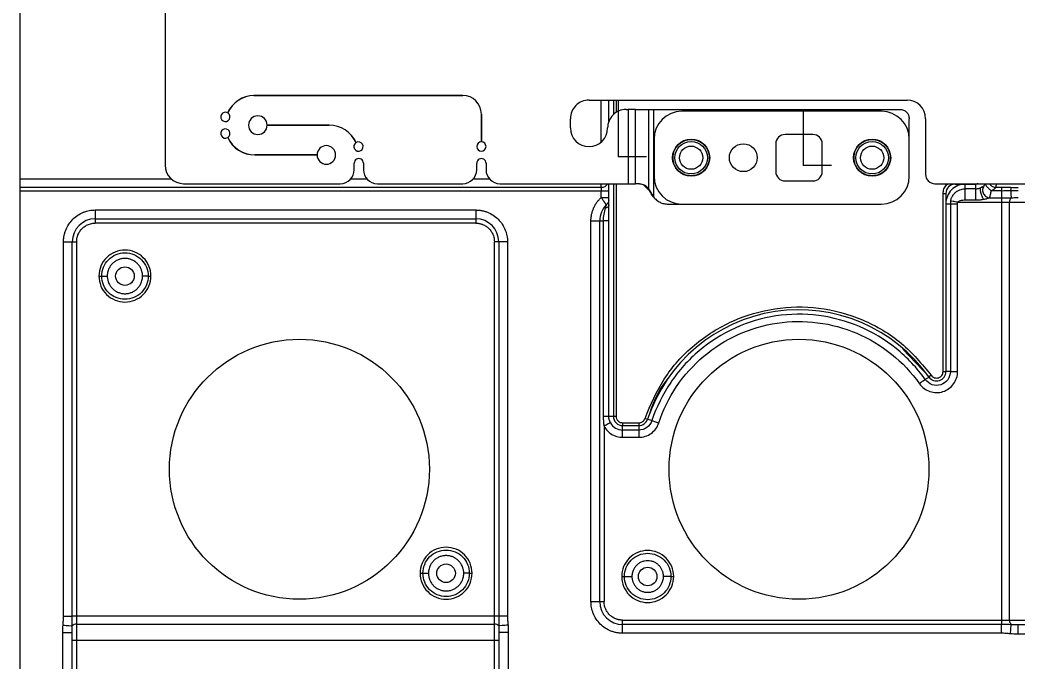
# Model space of a CAD drawing. Header units: millimetres. Extents: x -1 to 1576, y 30 to 633.
# Drawn here: x 33.9 to 141.4, y 181.6 to 250.8 of the extents above; entities that cross this region are included whole.
import ezdxf

# ---------------------------------------------------------------- set-up
doc = ezdxf.new("R2010")
doc.units = ezdxf.units.MM
doc.header["$PDSIZE"] = -1

msp = doc.modelspace()

# ---------------------------------------------------------------- linework, layer by layer
at = {"color": 7, "linetype": 'Continuous', "lineweight": 25}
for p, q in [((33.91, 381.35), (33.91, 33.4)), ((49.54, 278.33), (49.54, 235.13)), ((59.11, 242.64), (81.62, 242.64)), ((81.62, 242.63), (59.11, 242.63)), ((95.22, 242.13), (129.48, 242.13)), ((96.54, 237.64), (96.54, 242.13)), ((97.34, 239.83), (97.34, 242.13)), ((97.84, 242.13), (97.84, 240.59)), ((98.14, 242.13), (98.14, 240.82)), ((99.22, 241.13), (99.43, 241.13)), ((99.43, 241.13), (99.43, 233.13)), ((100.24, 233.13), (100.24, 241.13)), ((100.24, 241.13), (101.63, 241.13)), ((101.63, 241.13), (101.63, 232.62)), ((102.17, 241.13), (102.17, 231.7)), ((102.17, 241.13), (128.72, 241.13)), ((126.72, 240.93), (105.22, 240.93)), ((83.62, 237.63), (83.62, 240.63)), ((83.63, 240.63), (83.63, 237.63)), ((93.22, 239.13), (93.22, 240.13)), ((129.72, 233.93), (129.72, 240.13)), ((131.48, 240.13), (131.48, 234.13)), ((60.54, 239.44), (67.22, 239.44)), ((67.22, 239.43), (60.54, 239.43)), ((102.22, 237.93), (102.22, 233.93)), ((119.34, 238.43), (116.34, 238.43)), ((115.34, 237.43), (115.34, 234.43)), ((120.34, 234.43), (120.34, 237.43)), ((59.2, 236.24), (65.92, 236.24)), ((65.92, 236.23), (59.2, 236.23)), ((69.92, 234.63), (69.92, 235.33)), ((70.92, 235.33), (70.92, 234.63)), ((83.12, 234.63), (83.12, 235.33)), ((84.12, 235.33), (84.12, 234.63)), ((50.21, 233.63), (33.91, 233.63)), ((71.3, 233.63), (69.54, 233.63)), ((84.5, 233.63), (82.74, 233.63)), ((116.34, 233.43), (119.34, 233.43)), ((33.91, 232.75), (96.54, 232.75)), ((97.34, 232.31), (33.91, 232.31)), ((51.54, 233.13), (68.42, 233.13)), ((72.42, 233.13), (81.62, 233.13)), ((85.62, 233.13), (99.43, 233.13)), ((96.54, 232.75), (96.54, 233.13)), ((96.54, 232.75), (96.54, 232.71)), ((96.54, 232.71), (96.54, 232.67)), ((96.54, 232.67), (96.54, 232.62)), ((96.54, 232.62), (96.54, 232.56)), ((96.54, 232.56), (96.54, 232.5)), ((96.54, 232.5), (96.54, 232.44)), ((96.54, 232.44), (96.54, 232.37)), ((96.54, 232.37), (96.54, 232.31)), ((96.54, 231.66), (96.54, 232.31)), ((97.34, 231.66), (97.34, 232.31)), ((97.84, 233.13), (97.84, 208.08)), ((98.14, 233.13), (98.14, 208.08)), ((100.65, 233.13), (100.24, 233.13)), ((101.63, 232.62), (101.5, 232.62)), ((132.48, 233.13), (166.06, 233.13)), ((134.66, 233.13), (134.66, 233.08)), ((134.66, 233.08), (136.84, 233.08)), ((136.84, 232.59), (135.76, 232.59)), ((136.84, 233.13), (136.84, 233.08)), ((137.04, 233.1), (136.84, 233.08)), ((137.15, 233.13), (137.04, 233.1)), ((139.65, 232.38), (138.52, 232.38)), ((139.05, 232.74), (139.65, 232.74)), ((101.93, 232.03), (101.98, 232.03)), ((102.17, 231.7), (101.93, 232.03)), ((101.98, 232.03), (102.17, 231.7)), ((133.36, 212.9), (133.36, 232.08)), ((133.36, 232.08), (133.66, 232.08)), ((133.66, 232.08), (133.66, 212.9)), ((135.76, 231.39), (136.84, 231.39)), ((138.36, 231.6), (139.65, 231.6)), ((139.65, 231.6), (139.65, 185.66)), ((141.39, 231.63), (141.44, 231.64)), ((42.02, 230.3), (83.02, 230.3)), ((42.02, 230.3), (42.02, 228.88)), ((83.02, 230.3), (83.02, 228.88)), ((103.74, 230.93), (126.72, 230.93)), ((133.66, 230.98), (133.66, 212.9)), ((134.15, 230.98), (134.15, 212.9)), ((134.93, 212.9), (134.93, 230.98)), ((134.94, 231.13), (190.66, 231.13)), ((140.53, 186.13), (140.53, 231.13)), ((42.02, 229.35), (83.02, 229.35)), ((95.43, 188.13), (95.43, 229.13)), ((95.43, 229.13), (96.74, 229.13)), ((96.37, 188.13), (96.37, 229.13)), ((96.74, 229.13), (96.74, 208.08)), ((97.35, 208.08), (97.35, 229.13)), ((83.02, 228.88), (42.02, 228.88)), ((38.61, 186.57), (38.61, 226.88)), ((38.61, 226.88), (40.02, 226.88)), ((39.55, 186.57), (39.55, 226.88)), ((40.02, 226.88), (40.02, 136.36)), ((86.44, 226.88), (85.02, 226.88)), ((85.02, 136.36), (85.02, 226.88)), ((85.49, 226.88), (85.49, 186.57)), ((86.44, 226.88), (86.44, 186.57)), ((131.85, 212.33), (129.04, 215.31)), ((132.09, 212.5), (131.85, 212.33)), ((133.36, 212.9), (133.66, 212.9)), ((98.14, 208.08), (97.84, 208.08)), ((101.25, 207.86), (101.53, 207.77)), ((96.84, 207.02), (96.84, 188.13)), ((98.84, 207.38), (100.58, 207.38)), ((98.84, 207.38), (98.84, 207.08)), ((98.84, 207.08), (100.58, 207.08)), ((100.58, 206.6), (98.84, 206.6)), ((100.58, 207.38), (100.58, 207.08)), ((98.84, 205.82), (100.58, 205.82)), ((95.43, 188.13), (96.84, 188.13)), ((85.49, 186.57), (39.55, 186.57)), ((98.84, 184.72), (98.84, 186.13)), ((98.84, 186.13), (190.66, 186.13)), ((40.02, 185.7), (85.02, 185.7)), ((139.65, 185.66), (98.84, 185.66)), ((148.06, 185.63), (141.44, 185.63)), ((38.52, 178.46), (38.52, 184.79)), ((39.52, 178.46), (39.52, 184.79)), ((85.52, 183.95), (39.52, 183.95)), ((85.52, 184.83), (85.53, 184.78)), ((85.52, 184.79), (85.52, 178.46)), ((86.52, 184.79), (86.52, 178.46)), ((139.65, 184.72), (98.84, 184.72)), ((148.06, 184.63), (141.44, 184.63))]:
    msp.add_line(p, q, dxfattribs=at)
at = {"color": 7, "linetype": 'Continuous'}
for p, q in [((98.39, 236.07), (98.39, 242.09)), ((118.32, 235.13), (118.32, 241.16)), ((98.39, 236.07), (101.4, 236.07)), ((118.32, 235.13), (121.33, 235.13))]:
    msp.add_line(p, q, dxfattribs=at)
at = {"color": 7, "linetype": 'Continuous', "lineweight": 25}
for centre, radius in [((106.22, 235.93), 2), ((106.22, 235.93), 1.75), ((125.72, 235.93), 2), ((125.72, 235.93), 1.75), ((106.22, 235.93), 1.25), ((111.84, 235.93), 1.5), ((125.72, 235.93), 1.25), ((64.02, 202.38), 14), ((117.84, 202.38), 14)]:
    msp.add_circle(centre, radius, dxfattribs=at)
at = {"color": 141}
for centre in [(45.22, 223.18), (79.82, 191.18), (101.54, 190.83)]:
    msp.add_circle(centre, 1, dxfattribs=at)
at = {"color": 7, "linetype": 'Continuous', "lineweight": 25}
for centre, radius, start, end in [((59.2, 239.43), 3.21, 91.5822, 155.3856), ((59.2, 239.43), 3.2, 91.5847, 155.403), ((81.62, 240.63), 2, 0, 90), ((81.62, 240.63), 2, 360, 90), ((95.22, 240.13), 2, 89.9995, 180.0005), ((129.48, 240.13), 2, 0, 89.9995), ((99.22, 239.13), 2, 89.9995, 180.0005), ((105.22, 237.93), 3, 90, 180), ((126.72, 237.93), 3, 0, 90), ((56.04, 240.33), 0.5, 60.3991, 59.2477), ((59.54, 239.43), 1, 0.2862, 359.7133), ((56.04, 238.53), 0.5, 300.73, 299.5792), ((67.22, 236.23), 3.2, 24.6158, 89.9998), ((67.22, 236.23), 3.19, 24.5983, 89.9998), ((95.22, 239.13), 2, 180.011, 359.989), ((59.2, 239.43), 3.2, 204.6089, 269.9998), ((59.2, 239.43), 3.19, 204.5914, 269.9998), ((116.34, 237.43), 1, 90, 180), ((119.34, 237.43), 1, 0, 90), ((66.92, 236.23), 1, 180.286, 179.7136), ((70.38, 237.13), 0.5, 120.7513, 119.6), ((83.62, 237.13), 0.5, 90.573, 89.427), ((70.42, 235.33), 0.5, 359.9998, 180), ((83.62, 235.33), 0.5, 359.9998, 180), ((51.54, 235.13), 2, 180, 270), ((68.42, 234.63), 1.5, 270, 360), ((72.42, 234.63), 1.5, 180, 270), ((81.62, 234.63), 1.5, 270, 360), ((85.62, 234.63), 1.5, 180, 270), ((116.34, 234.43), 1, 180, 270), ((119.34, 234.43), 1, 270, 360), ((105.22, 233.93), 3, 180, 270), ((126.72, 233.93), 3, 270, 0), ((132.48, 234.13), 1, 180, 269.9765), ((96.56, 233.56), 0.813, 268.5449, 328.2068), ((134.66, 232.08), 1, 90, 180), ((141.08, 231.21), 0.562, 132.435, 187.8232), ((98.84, 229.13), 2.47, 135.4823, 180), ((42.02, 226.88), 2.47, 90, 180), ((83.02, 226.88), 2.47, 360, 90), ((117.84, 202.38), 17.17, 35.3728, 161.722), ((132.66, 212.9), 1, 215.3728, 0), ((98.84, 208.08), 1, 180, 270), ((100.58, 208.08), 1, 270, 341.722), ((98.84, 188.13), 2.47, 180, 270), ((141.08, 186.06), 0.562, 172.1767, 227.5651), ((39.94, 185.14), 0.562, 82.1767, 137.5651), ((85.1, 185.14), 0.562, 42.435, 97.8232)]:
    msp.add_arc(centre, radius, start, end, dxfattribs=at)
for points in [[(100.24, 241.13), (100.18, 241.13), (100.07, 241.13), (99.86, 241.13), (99.65, 241.13), (99.5, 241.13), (99.43, 241.13)], [(101.63, 241.13), (101.67, 241.13), (101.75, 241.13), (101.88, 241.13), (102.02, 241.13), (102.12, 241.13), (102.17, 241.13)], [(128.72, 241.13), (128.85, 241.12), (129.11, 241.09), (129.44, 240.86), (129.67, 240.53), (129.7, 240.26), (129.72, 240.13)], [(99.43, 233.13), (99.5, 233.13), (99.65, 233.13), (99.86, 233.13), (100.07, 233.13), (100.18, 233.13), (100.24, 233.13)], [(101.5, 232.62), (101.35, 232.77), (101.06, 233.06), (100.69, 233.11), (100.51, 233.13)], [(100.65, 233.13), (100.83, 233.11), (101.19, 233.06), (101.48, 232.77), (101.63, 232.62)], [(137.94, 233.06), (137.9, 233.01), (137.85, 232.97), (137.83, 232.96)], [(139.65, 232.74), (139.65, 232.67), (139.65, 232.53), (139.65, 232.38)], [(139.65, 232.38), (139.98, 232.38), (140.3, 232.39), (140.64, 232.39)], [(140.65, 232.74), (140.65, 232.67), (140.64, 232.54), (140.64, 232.39)], [(140.64, 232.39), (140.91, 232.4), (141.18, 232.4), (141.44, 232.4)], [(97.34, 231.39), (97.34, 231.2), (97.24, 231), (97.08, 230.87)], [(102.17, 231.7), (102.27, 231.58), (102.47, 231.36), (102.86, 231.12), (103.29, 230.96), (103.59, 230.94), (103.74, 230.93)], [(134.17, 231.27), (134.16, 231.18), (134.15, 231.08), (134.15, 230.98)], [(139.65, 231.6), (140.02, 231.6), (140.38, 231.61), (140.7, 231.62)], [(140.7, 231.62), (140.94, 231.63), (141.18, 231.63), (141.44, 231.63)], [(97.08, 230.87), (97.05, 230.79), (97.01, 230.65), (96.96, 230.49)], [(134.93, 230.98), (134.93, 231.03), (134.93, 231.08), (134.94, 231.13)], [(96.74, 208.08), (96.74, 207.72), (96.77, 207.36), (96.84, 207.02)], [(97.53, 207.39), (97.41, 207.61), (97.35, 207.85), (97.35, 208.08)], [(39.53, 185.52), (39.54, 185.85), (39.55, 186.21), (39.55, 186.57)], [(85.49, 186.57), (85.49, 186.21), (85.5, 185.85), (85.51, 185.52)], [(39.52, 184.79), (39.52, 185.04), (39.52, 185.29), (39.53, 185.52)], [(85.51, 185.52), (85.52, 185.29), (85.52, 185.04), (85.52, 184.79)], [(140.7, 185.64), (140.38, 185.65), (140.02, 185.66), (139.65, 185.66)], [(141.44, 185.63), (141.18, 185.63), (140.94, 185.63), (140.7, 185.64)]]:
    msp.add_open_spline(points, degree=3, dxfattribs=at)
for points, knots in [([(104.27, 235.93), (104.29, 236.18), (104.33, 236.56), (104.58, 237.01), (104.83, 237.32), (105.14, 237.57), (105.59, 237.81), (106.22, 237.93), (106.84, 237.81), (107.29, 237.57), (107.6, 237.32), (107.86, 237.01), (108.1, 236.56), (108.14, 236.18), (108.17, 235.93)], [0, 0, 0, 0, 0.119721, 0.184817, 0.25, 0.315095, 0.380279, 0.5, 0.619721, 0.684817, 0.75, 0.815095, 0.880279, 1, 1, 1, 1]), ([(123.77, 235.93), (123.79, 236.18), (123.83, 236.56), (124.08, 237.01), (124.33, 237.32), (124.64, 237.57), (125.09, 237.81), (125.72, 237.93), (126.34, 237.81), (126.79, 237.57), (127.1, 237.32), (127.36, 237.01), (127.6, 236.56), (127.64, 236.18), (127.67, 235.93)], [0, 0, 0, 0, 0.119721, 0.184817, 0.25, 0.315095, 0.380279, 0.5, 0.619721, 0.684817, 0.75, 0.815095, 0.880279, 1, 1, 1, 1]), ([(108.17, 235.93), (108.14, 235.69), (108.1, 235.31), (107.86, 234.85), (107.6, 234.54), (107.29, 234.29), (106.84, 234.06), (106.22, 233.94), (105.59, 234.06), (105.14, 234.29), (104.83, 234.54), (104.58, 234.85), (104.33, 235.31), (104.29, 235.69), (104.27, 235.93)], [0, 0, 0, 0, 0.119721, 0.184817, 0.25, 0.315095, 0.380279, 0.5, 0.619721, 0.684817, 0.75, 0.815095, 0.880279, 1, 1, 1, 1]), ([(127.67, 235.93), (127.64, 235.69), (127.6, 235.31), (127.36, 234.85), (127.1, 234.54), (126.79, 234.29), (126.34, 234.06), (125.72, 233.94), (125.09, 234.06), (124.64, 234.29), (124.33, 234.54), (124.08, 234.85), (123.83, 235.31), (123.79, 235.69), (123.77, 235.93)], [0, 0, 0, 0, 0.119721, 0.184817, 0.25, 0.315095, 0.380279, 0.5, 0.619721, 0.684817, 0.75, 0.815095, 0.880279, 1, 1, 1, 1]), ([(97.34, 232.31), (97.34, 232.42), (97.34, 232.66), (97.34, 232.94), (97.34, 233.08), (97.34, 233.13)], [0, 0, 0, 0, 0.382079, 0.778666, 1, 1, 1, 1]), ([(101.5, 232.62), (101.57, 232.53), (101.73, 232.36), (101.87, 232.14), (101.93, 232.03)], [0, 0, 0, 0, 0.501507, 1, 1, 1, 1]), ([(101.98, 232.03), (101.93, 232.14), (101.82, 232.36), (101.69, 232.53), (101.63, 232.62)], [0, 0, 0, 0, 0.508164, 1, 1, 1, 1]), ([(133.36, 232.08), (133.38, 232.25), (133.4, 232.5), (133.57, 232.8), (133.72, 233), (133.85, 233.09), (133.9, 233.13)], [0, 0, 0, 0, 0.397975, 0.614291, 0.831044, 1, 1, 1, 1]), ([(135.76, 233.08), (135.49, 233.08), (135.21, 233.03), (134.7, 232.82), (134.47, 232.66), (134.08, 232.27), (133.93, 232.04), (133.72, 231.53), (133.66, 231.26), (133.66, 230.98)], [0, 0, 0, 0, 0.25, 0.25, 0.5, 0.5, 0.75, 0.75, 1, 1, 1, 1]), ([(134.17, 231.27), (134.18, 231.32), (134.2, 231.4), (134.24, 231.53), (134.3, 231.67), (134.38, 231.82), (134.52, 232.02), (134.73, 232.23), (135.01, 232.41), (135.28, 232.52), (135.53, 232.58), (135.69, 232.58), (135.76, 232.59)], [0, 0, 0, 0, 0.057065, 0.118607, 0.184612, 0.255064, 0.355477, 0.506299, 0.656986, 0.789452, 0.90378, 1, 1, 1, 1]), ([(135.76, 232.59), (135.76, 232.6), (135.76, 232.66), (135.76, 232.84), (135.76, 232.96), (135.76, 233.08)], [0, 0, 0, 0, 0.5, 0.5, 1, 1, 1, 1]), ([(135.76, 231.39), (135.76, 231.5), (135.76, 231.63), (135.76, 231.9), (135.76, 232.03), (135.76, 232.27), (135.76, 232.38), (135.76, 232.53), (135.76, 232.57), (135.76, 232.59)], [0, 0, 0, 0, 0.25, 0.25, 0.5, 0.5, 0.75, 0.75, 1, 1, 1, 1]), ([(136.84, 233.08), (136.84, 232.96), (136.84, 232.84), (136.84, 232.66), (136.84, 232.6), (136.84, 232.59)], [0, 0, 0, 0, 0.5, 0.5, 1, 1, 1, 1]), ([(136.84, 232.59), (136.88, 232.59), (136.95, 232.59), (137.06, 232.6), (137.16, 232.62), (137.26, 232.64), (137.34, 232.67), (137.4, 232.69), (137.42, 232.7)], [0, 0, 0, 0, 0.18951, 0.369722, 0.54073, 0.702668, 0.855696, 1, 1, 1, 1]), ([(136.84, 232.59), (136.84, 232.57), (136.84, 232.53), (136.84, 232.38), (136.84, 232.27), (136.84, 232.03), (136.84, 231.9), (136.84, 231.63), (136.84, 231.5), (136.84, 231.39)], [0, 0, 0, 0, 0.25, 0.25, 0.5, 0.5, 0.75, 0.75, 1, 1, 1, 1]), ([(137.42, 232.7), (137.38, 232.68), (137.36, 232.63), (137.35, 232.46), (137.36, 232.34), (137.42, 232.08), (137.47, 231.94), (137.59, 231.68), (137.66, 231.55), (137.73, 231.45)], [0, 0, 0, 0, 0.25, 0.25, 0.5, 0.5, 0.75, 0.75, 1, 1, 1, 1]), ([(137.83, 232.96), (137.8, 232.93), (137.74, 232.88), (137.59, 232.78), (137.51, 232.74), (137.42, 232.7)], [0, 0, 0, 0, 0.5, 0.5, 1, 1, 1, 1]), ([(137.83, 232.96), (137.73, 232.87), (137.66, 232.74), (137.6, 232.46), (137.62, 232.3), (137.73, 232.01), (137.83, 231.88), (138.07, 231.69), (138.22, 231.62), (138.36, 231.6)], [0, 0, 0, 0, 0.25, 0.25, 0.5, 0.5, 0.75, 0.75, 1, 1, 1, 1]), ([(137.94, 233.06), (137.93, 233.05), (137.94, 233.02), (137.99, 232.94), (138.03, 232.89), (138.14, 232.76), (138.21, 232.69), (138.36, 232.53), (138.44, 232.45), (138.52, 232.38)], [0, 0, 0, 0, 0.25, 0.25, 0.5, 0.5, 0.75, 0.75, 1, 1, 1, 1]), ([(138.52, 232.38), (138.52, 232.35), (138.5, 232.28), (138.49, 232.19), (138.47, 232.11), (138.46, 232.04), (138.45, 231.99), (138.44, 231.94), (138.42, 231.87), (138.4, 231.77), (138.38, 231.67), (138.37, 231.63), (138.36, 231.6)], [0, 0, 0, 0, 0.098929, 0.188732, 0.269407, 0.340954, 0.403371, 0.456658, 0.500814, 0.680181, 0.846536, 1, 1, 1, 1]), ([(138.38, 233.13), (138.39, 233.11), (138.44, 233.03), (138.55, 232.93), (138.7, 232.83), (138.87, 232.76), (138.99, 232.75), (139.05, 232.74)], [0, 0, 0, 0, 0.123028, 0.34231, 0.561528, 0.780724, 1, 1, 1, 1]), ([(138.52, 232.38), (138.68, 232.44), (138.81, 232.52), (138.98, 232.65), (139.03, 232.71), (139.05, 232.74)], [0, 0, 0, 0, 0.5, 0.5, 1, 1, 1, 1]), ([(139.07, 233.13), (139.07, 233.12), (139.07, 233.03), (139.06, 232.89), (139.06, 232.79), (139.05, 232.74)], [0, 0, 0, 0, 0.051867, 0.529148, 1, 1, 1, 1]), ([(139.65, 232.74), (139.79, 232.74), (140.13, 232.74), (140.46, 232.74), (140.65, 232.74)], [0, 0, 0, 0, 0.420474, 1, 1, 1, 1]), ([(139.65, 232.38), (139.65, 232.2), (139.65, 232.04), (139.65, 231.77), (139.65, 231.66), (139.65, 231.6)], [0, 0, 0, 0, 0.5, 0.5, 1, 1, 1, 1]), ([(140.64, 232.39), (140.66, 232.2), (140.67, 232.02), (140.69, 231.75), (140.7, 231.66), (140.7, 231.62)], [0, 0, 0, 0, 0.5, 0.5, 1, 1, 1, 1]), ([(140.65, 232.74), (140.77, 232.74), (141.03, 232.73), (141.29, 232.73), (141.44, 232.73)], [0, 0, 0, 0, 0.452244, 1, 1, 1, 1]), ([(95.43, 229.13), (95.43, 229.19), (95.43, 229.31), (95.44, 229.49), (95.47, 229.66), (95.5, 229.84), (95.54, 230.01), (95.59, 230.18), (95.65, 230.35), (95.74, 230.57), (95.87, 230.84), (96.07, 231.13), (96.29, 231.41), (96.46, 231.57), (96.54, 231.66)], [0, 0, 0, 0, 0.063092, 0.125678, 0.187927, 0.25001, 0.312098, 0.374365, 0.43698, 0.500113, 0.626356, 0.752784, 0.876346, 1, 1, 1, 1]), ([(96.54, 231.66), (96.75, 231.66), (96.96, 231.66), (97.25, 231.66), (97.34, 231.66), (97.34, 231.66)], [0, 0, 0, 0, 0.5, 0.5, 1, 1, 1, 1]), ([(97.08, 230.87), (97.07, 230.87), (97.06, 230.89), (97.03, 230.93), (97, 230.98), (96.96, 231.03), (96.91, 231.1), (96.86, 231.17), (96.79, 231.27), (96.69, 231.43), (96.6, 231.57), (96.54, 231.66)], [0, 0, 0, 0, 0.075449, 0.154166, 0.236171, 0.321487, 0.410141, 0.502162, 0.590314, 0.756244, 1, 1, 1, 1]), ([(97.34, 231.39), (97.34, 231.41), (97.34, 231.45), (97.34, 231.55), (97.34, 231.6), (97.34, 231.66)], [0, 0, 0, 0, 0.5, 0.5, 1, 1, 1, 1]), ([(97.34, 230.78), (97.34, 230.91), (97.34, 231.02), (97.34, 231.24), (97.34, 231.33), (97.34, 231.39)], [0, 0, 0, 0, 0.5, 0.5, 1, 1, 1, 1]), ([(134.94, 231.13), (134.76, 231.17), (134.59, 231.2), (134.31, 231.25), (134.21, 231.27), (134.17, 231.27)], [0, 0, 0, 0, 0.5, 0.5, 1, 1, 1, 1]), ([(134.94, 231.13), (134.98, 231.21), (135.09, 231.27), (135.39, 231.36), (135.58, 231.39), (135.76, 231.39)], [0, 0, 0, 0, 0.5, 0.5, 1, 1, 1, 1]), ([(136.84, 231.39), (136.99, 231.39), (137.14, 231.39), (137.44, 231.41), (137.59, 231.43), (137.73, 231.45)], [0, 0, 0, 0, 0.5, 0.5, 1, 1, 1, 1]), ([(137.73, 231.45), (137.87, 231.47), (138, 231.5), (138.22, 231.56), (138.31, 231.58), (138.36, 231.6)], [0, 0, 0, 0, 0.5, 0.5, 1, 1, 1, 1]), ([(38.61, 226.88), (38.61, 226.94), (38.61, 227.07), (38.62, 227.25), (38.65, 227.43), (38.68, 227.61), (38.73, 227.79), (38.78, 227.97), (38.9, 228.3), (39.15, 228.77), (39.59, 229.31), (40.13, 229.76), (40.64, 230.02), (41.07, 230.17), (41.38, 230.24), (41.7, 230.29), (41.91, 230.29), (42.02, 230.3)], [0, 0, 0, 0, 0.034552, 0.068858, 0.103016, 0.137128, 0.171294, 0.205615, 0.240191, 0.37006, 0.500029, 0.629897, 0.759866, 0.820152, 0.879909, 0.939678, 1, 1, 1, 1]), ([(83.02, 230.3), (83.08, 230.3), (83.21, 230.29), (83.39, 230.28), (83.57, 230.25), (83.75, 230.22), (83.93, 230.18), (84.1, 230.12), (84.44, 230), (84.91, 229.76), (85.45, 229.31), (85.9, 228.77), (86.16, 228.26), (86.31, 227.84), (86.38, 227.52), (86.43, 227.21), (86.43, 226.99), (86.44, 226.88)], [0, 0, 0, 0, 0.034552, 0.068858, 0.103016, 0.137128, 0.171294, 0.205615, 0.240191, 0.37006, 0.500029, 0.629897, 0.759866, 0.820152, 0.879909, 0.939678, 1, 1, 1, 1]), ([(96.96, 230.49), (96.9, 230.29), (96.84, 230.08), (96.76, 229.62), (96.74, 229.38), (96.74, 229.13)], [0, 0, 0, 0, 0.5, 0.5, 1, 1, 1, 1]), ([(97.34, 230.78), (97.34, 230.72), (97.31, 230.66), (97.17, 230.56), (97.07, 230.52), (96.96, 230.49)], [0, 0, 0, 0, 0.5, 0.5, 1, 1, 1, 1]), ([(97.35, 229.13), (97.35, 229.4), (97.35, 229.66), (97.35, 230.21), (97.34, 230.49), (97.34, 230.78)], [0, 0, 0, 0, 0.5, 0.5, 1, 1, 1, 1]), ([(133.66, 230.98), (133.77, 230.98), (133.88, 230.98), (134.06, 230.98), (134.12, 230.98), (134.15, 230.98)], [0, 0, 0, 0, 0.5, 0.5, 1, 1, 1, 1]), ([(134.15, 230.98), (134.19, 230.98), (134.29, 230.98), (134.57, 230.98), (134.75, 230.98), (134.93, 230.98)], [0, 0, 0, 0, 0.5, 0.5, 1, 1, 1, 1]), ([(97.35, 229.13), (97.32, 229.13), (97.24, 229.13), (97.03, 229.13), (96.89, 229.13), (96.74, 229.13)], [0, 0, 0, 0, 0.5, 0.5, 1, 1, 1, 1]), ([(40.02, 226.88), (40.02, 226.93), (40.02, 227.01), (40.04, 227.13), (40.05, 227.26), (40.08, 227.38), (40.12, 227.5), (40.19, 227.71), (40.34, 227.99), (40.6, 228.31), (40.91, 228.57), (41.23, 228.73), (41.52, 228.83), (41.77, 228.87), (41.94, 228.88), (42.02, 228.88)], [0, 0, 0, 0, 0.040276, 0.080243, 0.120058, 0.159883, 0.199877, 0.240199, 0.370043, 0.500057, 0.629901, 0.759916, 0.840121, 0.919721, 1, 1, 1, 1]), ([(83.02, 228.88), (83.06, 228.88), (83.15, 228.88), (83.27, 228.87), (83.4, 228.85), (83.52, 228.82), (83.64, 228.79), (83.85, 228.71), (84.13, 228.57), (84.44, 228.31), (84.7, 227.99), (84.87, 227.67), (84.96, 227.38), (85.01, 227.13), (85.02, 226.97), (85.02, 226.88)], [0, 0, 0, 0, 0.0402761, 0.0802426, 0.1200582, 0.159883, 0.1998773, 0.2401994, 0.3700431, 0.5000574, 0.6299012, 0.7599156, 0.8401208, 0.919721, 1, 1, 1, 1]), ([(48.02, 223.18), (48.02, 223.55), (47.95, 223.92), (47.67, 224.59), (47.46, 224.9), (46.94, 225.42), (46.63, 225.63), (45.95, 225.91), (45.59, 225.98), (44.85, 225.98), (44.49, 225.91), (43.81, 225.63), (43.5, 225.42), (42.98, 224.9), (42.77, 224.59), (42.49, 223.92), (42.42, 223.55), (42.42, 223.18)], [0, 0, 0, 0, 0.125, 0.125, 0.25, 0.25, 0.375, 0.375, 0.5, 0.5, 0.625, 0.625, 0.75, 0.75, 0.875, 0.875, 1, 1, 1, 1]), ([(42.72, 223.18), (42.72, 223.51), (42.79, 223.84), (43.04, 224.44), (43.22, 224.72), (43.68, 225.18), (43.96, 225.37), (44.57, 225.62), (44.89, 225.68), (45.55, 225.68), (45.88, 225.62), (46.48, 225.37), (46.76, 225.18), (47.22, 224.72), (47.41, 224.44), (47.66, 223.84), (47.72, 223.51), (47.72, 223.18)], [0, 0, 0, 0, 0.125, 0.125, 0.25, 0.25, 0.375, 0.375, 0.5, 0.5, 0.625, 0.625, 0.75, 0.75, 0.875, 0.875, 1, 1, 1, 1]), ([(47.12, 223.18), (47.12, 223.22), (47.12, 223.31), (47.11, 223.43), (47.09, 223.55), (47.06, 223.67), (47.02, 223.79), (46.95, 223.99), (46.81, 224.25), (46.57, 224.53), (46.28, 224.77), (45.95, 224.95), (45.59, 225.06), (45.22, 225.09), (44.85, 225.06), (44.49, 224.95), (44.16, 224.77), (43.87, 224.54), (43.63, 224.25), (43.47, 223.95), (43.38, 223.68), (43.33, 223.43), (43.32, 223.27), (43.32, 223.18)], [0, 0, 0, 0, 0.021005, 0.041833, 0.062575, 0.083322, 0.104164, 0.125191, 0.187602, 0.250106, 0.312522, 0.375022, 0.437483, 0.500035, 0.562494, 0.625044, 0.687458, 0.74996, 0.812403, 0.87489, 0.916724, 0.958186, 1, 1, 1, 1]), ([(42.42, 223.18), (42.42, 222.82), (42.49, 222.45), (42.77, 221.77), (42.98, 221.46), (43.5, 220.94), (43.81, 220.74), (44.49, 220.46), (44.85, 220.38), (45.59, 220.38), (45.95, 220.46), (46.63, 220.74), (46.94, 220.94), (47.46, 221.46), (47.67, 221.77), (47.95, 222.45), (48.02, 222.82), (48.02, 223.18)], [0, 0, 0, 0, 0.125, 0.125, 0.25, 0.25, 0.375, 0.375, 0.5, 0.5, 0.625, 0.625, 0.75, 0.75, 0.875, 0.875, 1, 1, 1, 1]), ([(42.42, 223.18), (42.5, 223.18), (42.58, 223.18), (42.69, 223.18), (42.72, 223.18), (42.72, 223.18)], [0, 0, 0, 0, 0.5, 0.5, 1, 1, 1, 1]), ([(42.72, 223.18), (42.72, 223.18), (42.79, 223.18), (43.01, 223.18), (43.16, 223.18), (43.32, 223.18)], [0, 0, 0, 0, 0.5, 0.5, 1, 1, 1, 1]), ([(47.72, 223.18), (47.72, 222.86), (47.66, 222.53), (47.41, 221.92), (47.22, 221.65), (46.76, 221.18), (46.48, 221), (45.88, 220.75), (45.55, 220.68), (44.89, 220.68), (44.57, 220.75), (43.96, 221), (43.68, 221.18), (43.22, 221.65), (43.04, 221.92), (42.79, 222.53), (42.72, 222.86), (42.72, 223.18)], [0, 0, 0, 0, 0.125, 0.125, 0.25, 0.25, 0.375, 0.375, 0.5, 0.5, 0.625, 0.625, 0.75, 0.75, 0.875, 0.875, 1, 1, 1, 1]), ([(42.72, 223.18), (42.72, 223.18), (42.79, 223.18), (43.01, 223.18), (43.16, 223.18), (43.32, 223.18)], [0, 0, 0, 0, 0.5, 0.5, 1, 1, 1, 1]), ([(43.32, 223.18), (43.32, 223.14), (43.32, 223.06), (43.34, 222.93), (43.36, 222.81), (43.38, 222.69), (43.42, 222.57), (43.49, 222.38), (43.63, 222.12), (43.87, 221.83), (44.16, 221.59), (44.49, 221.42), (44.85, 221.31), (45.22, 221.27), (45.59, 221.31), (45.95, 221.42), (46.28, 221.59), (46.57, 221.83), (46.81, 222.12), (46.97, 222.41), (47.06, 222.69), (47.11, 222.93), (47.12, 223.1), (47.12, 223.18)], [0, 0, 0, 0, 0.021007, 0.041837, 0.062577, 0.083319, 0.104153, 0.12517, 0.187587, 0.250093, 0.31251, 0.375015, 0.43748, 0.500033, 0.562499, 0.625051, 0.687467, 0.749975, 0.812393, 0.874896, 0.916687, 0.958146, 1, 1, 1, 1]), ([(47.72, 223.18), (47.72, 223.18), (47.66, 223.18), (47.43, 223.18), (47.28, 223.18), (47.12, 223.18)], [0, 0, 0, 0, 0.5, 0.5, 1, 1, 1, 1]), ([(47.72, 223.18), (47.72, 223.18), (47.75, 223.18), (47.86, 223.18), (47.94, 223.18), (48.02, 223.18)], [0, 0, 0, 0, 0.5, 0.5, 1, 1, 1, 1]), ([(101.25, 207.86), (101.86, 209.32), (103.11, 212.29), (106.44, 215.91), (110.57, 218.52), (115.21, 219.87), (120.04, 219.95), (124.76, 218.67), (129.01, 216.18), (131.08, 213.71), (132.09, 212.5)], [0, 0, 0, 0, 0.122595, 0.25, 0.377405, 0.5, 0.622595, 0.75, 0.877405, 1, 1, 1, 1]), ([(131.45, 212.04), (130.56, 213.29), (129.5, 214.42), (127.11, 216.34), (125.78, 217.14), (122.96, 218.34), (121.47, 218.74), (118.42, 219.13), (116.88, 219.11), (113.84, 218.66), (112.36, 218.22), (109.56, 216.95), (108.26, 216.13), (105.91, 214.15), (104.88, 213), (103.16, 210.46), (102.48, 209.07), (101.99, 207.62)], [0, 0, 0, 0, 0.125, 0.125, 0.25, 0.25, 0.375, 0.375, 0.5, 0.5, 0.625, 0.625, 0.75, 0.75, 0.875, 0.875, 1, 1, 1, 1]), ([(102.73, 207.37), (103.19, 208.76), (103.84, 210.09), (105.48, 212.51), (106.47, 213.6), (108.7, 215.49), (109.95, 216.28), (112.61, 217.48), (114.03, 217.9), (116.92, 218.33), (118.4, 218.35), (121.3, 217.98), (122.72, 217.6), (125.41, 216.45), (126.68, 215.69), (128.96, 213.86), (129.97, 212.79), (130.81, 211.59)], [0, 0, 0, 0, 0.125, 0.125, 0.25, 0.25, 0.375, 0.375, 0.5, 0.5, 0.625, 0.625, 0.75, 0.75, 0.875, 0.875, 1, 1, 1, 1]), ([(103.67, 212.07), (103.65, 212.05), (102.58, 210.86), (102.05, 209.3), (101.53, 207.77)], [0, 0, 0, 0, 0.018425, 1, 1, 1, 1]), ([(130.81, 211.59), (131.09, 211.2), (131.49, 210.91), (132.4, 210.6), (132.9, 210.6), (133.8, 210.89), (134.21, 211.18), (134.77, 211.95), (134.93, 212.43), (134.93, 212.9)], [0, 0, 0, 0, 0.25, 0.25, 0.5, 0.5, 0.75, 0.75, 1, 1, 1, 1]), ([(131.45, 212.04), (131.41, 212.02), (131.33, 211.96), (131.1, 211.8), (130.96, 211.7), (130.81, 211.59)], [0, 0, 0, 0, 0.5, 0.5, 1, 1, 1, 1]), ([(134.15, 212.9), (134.15, 212.59), (134.04, 212.28), (133.68, 211.77), (133.41, 211.58), (132.81, 211.39), (132.49, 211.39), (131.89, 211.59), (131.63, 211.79), (131.45, 212.04)], [0, 0, 0, 0, 0.25, 0.25, 0.5, 0.5, 0.75, 0.75, 1, 1, 1, 1]), ([(131.45, 212.04), (131.47, 212.06), (131.52, 212.1), (131.66, 212.2), (131.75, 212.26), (131.85, 212.33)], [0, 0, 0, 0, 0.5, 0.5, 1, 1, 1, 1]), ([(132.09, 212.5), (132.14, 212.44), (132.23, 212.33), (132.44, 212.23), (132.66, 212.19), (132.88, 212.23), (133.08, 212.33), (133.23, 212.48), (133.34, 212.69), (133.35, 212.83), (133.36, 212.9)], [0, 0, 0, 0, 0.1218365, 0.25, 0.3781635, 0.5, 0.6218365, 0.75, 0.8781635, 1, 1, 1, 1]), ([(134.15, 212.9), (134.12, 212.9), (134.06, 212.9), (133.88, 212.9), (133.77, 212.9), (133.66, 212.9)], [0, 0, 0, 0, 0.5, 0.5, 1, 1, 1, 1]), ([(134.15, 212.9), (134.19, 212.9), (134.29, 212.9), (134.57, 212.9), (134.75, 212.9), (134.93, 212.9)], [0, 0, 0, 0, 0.5, 0.5, 1, 1, 1, 1]), ([(97.35, 208.08), (97.32, 208.08), (97.24, 208.08), (97.03, 208.08), (96.89, 208.08), (96.74, 208.08)], [0, 0, 0, 0, 0.5, 0.5, 1, 1, 1, 1]), ([(97.84, 208.08), (97.73, 208.08), (97.61, 208.08), (97.44, 208.08), (97.38, 208.08), (97.35, 208.08)], [0, 0, 0, 0, 0.5, 0.5, 1, 1, 1, 1]), ([(98.14, 208.08), (98.15, 208), (98.16, 207.86), (98.25, 207.7), (98.34, 207.58), (98.45, 207.49), (98.62, 207.41), (98.75, 207.39), (98.84, 207.38)], [0, 0, 0, 0, 0.239443, 0.369477, 0.5, 0.630034, 0.760557, 1, 1, 1, 1]), ([(100.58, 207.38), (100.65, 207.39), (100.8, 207.4), (101, 207.51), (101.16, 207.66), (101.22, 207.8), (101.25, 207.86)], [0, 0, 0, 0, 0.2437777, 0.5, 0.7562223, 1, 1, 1, 1]), ([(101.99, 207.62), (101.9, 207.32), (101.71, 207.06), (101.2, 206.7), (100.89, 206.6), (100.58, 206.6)], [0, 0, 0, 0, 0.5, 0.5, 1, 1, 1, 1]), ([(101.99, 207.62), (101.97, 207.62), (101.91, 207.64), (101.74, 207.7), (101.64, 207.73), (101.53, 207.77)], [0, 0, 0, 0, 0.5, 0.5, 1, 1, 1, 1]), ([(101.99, 207.62), (102.03, 207.6), (102.13, 207.57), (102.4, 207.48), (102.56, 207.43), (102.73, 207.37)], [0, 0, 0, 0, 0.5, 0.5, 1, 1, 1, 1]), ([(97.53, 207.39), (97.49, 207.37), (97.4, 207.32), (97.16, 207.19), (97, 207.1), (96.84, 207.02)], [0, 0, 0, 0, 0.5, 0.5, 1, 1, 1, 1]), ([(96.84, 207.02), (97.03, 206.66), (97.32, 206.35), (98.02, 205.93), (98.43, 205.82), (98.84, 205.82)], [0, 0, 0, 0, 0.5, 0.5, 1, 1, 1, 1]), ([(97.53, 207.39), (97.65, 207.15), (97.85, 206.95), (98.3, 206.67), (98.57, 206.6), (98.84, 206.6)], [0, 0, 0, 0, 0.5, 0.5, 1, 1, 1, 1]), ([(98.84, 206.6), (98.84, 206.62), (98.84, 206.69), (98.84, 206.86), (98.84, 206.97), (98.84, 207.08)], [0, 0, 0, 0, 0.5, 0.5, 1, 1, 1, 1]), ([(98.84, 205.82), (98.84, 206), (98.84, 206.17), (98.84, 206.45), (98.84, 206.56), (98.84, 206.6)], [0, 0, 0, 0, 0.5, 0.5, 1, 1, 1, 1]), ([(100.58, 205.82), (101.06, 205.82), (101.53, 205.97), (102.29, 206.52), (102.59, 206.92), (102.73, 207.37)], [0, 0, 0, 0, 0.5, 0.5, 1, 1, 1, 1]), ([(100.58, 207.08), (100.58, 206.97), (100.58, 206.86), (100.58, 206.69), (100.58, 206.62), (100.58, 206.6)], [0, 0, 0, 0, 0.5, 0.5, 1, 1, 1, 1]), ([(100.58, 206.6), (100.58, 206.56), (100.58, 206.45), (100.58, 206.17), (100.58, 206), (100.58, 205.82)], [0, 0, 0, 0, 0.5, 0.5, 1, 1, 1, 1]), ([(82.62, 191.18), (82.62, 191.55), (82.55, 191.92), (82.27, 192.59), (82.06, 192.9), (81.54, 193.42), (81.23, 193.63), (80.55, 193.91), (80.19, 193.98), (79.45, 193.98), (79.09, 193.91), (78.41, 193.63), (78.1, 193.42), (77.58, 192.9), (77.37, 192.59), (77.09, 191.92), (77.02, 191.55), (77.02, 191.18)], [0, 0, 0, 0, 0.125, 0.125, 0.25, 0.25, 0.375, 0.375, 0.5, 0.5, 0.625, 0.625, 0.75, 0.75, 0.875, 0.875, 1, 1, 1, 1]), ([(77.32, 191.18), (77.32, 191.51), (77.39, 191.84), (77.64, 192.44), (77.82, 192.72), (78.28, 193.18), (78.56, 193.37), (79.17, 193.62), (79.49, 193.68), (80.15, 193.68), (80.48, 193.62), (81.08, 193.37), (81.36, 193.18), (81.82, 192.72), (82.01, 192.44), (82.26, 191.84), (82.32, 191.51), (82.32, 191.18)], [0, 0, 0, 0, 0.125, 0.125, 0.25, 0.25, 0.375, 0.375, 0.5, 0.5, 0.625, 0.625, 0.75, 0.75, 0.875, 0.875, 1, 1, 1, 1]), ([(104.34, 190.83), (104.34, 191.2), (104.27, 191.57), (103.99, 192.24), (103.78, 192.55), (103.26, 193.07), (102.95, 193.28), (102.27, 193.56), (101.91, 193.63), (101.17, 193.63), (100.81, 193.56), (100.13, 193.28), (99.82, 193.07), (99.3, 192.55), (99.09, 192.24), (98.81, 191.57), (98.74, 191.2), (98.74, 190.83)], [0, 0, 0, 0, 0.125, 0.125, 0.25, 0.25, 0.375, 0.375, 0.5, 0.5, 0.625, 0.625, 0.75, 0.75, 0.875, 0.875, 1, 1, 1, 1]), ([(81.72, 191.18), (81.72, 191.22), (81.72, 191.31), (81.71, 191.43), (81.69, 191.55), (81.66, 191.67), (81.62, 191.79), (81.55, 191.99), (81.41, 192.25), (81.17, 192.53), (80.88, 192.77), (80.55, 192.95), (80.19, 193.06), (79.82, 193.09), (79.45, 193.06), (79.09, 192.95), (78.76, 192.77), (78.47, 192.54), (78.23, 192.25), (78.07, 191.95), (77.98, 191.68), (77.93, 191.43), (77.92, 191.27), (77.92, 191.18)], [0, 0, 0, 0, 0.021005, 0.041833, 0.062576, 0.083322, 0.104164, 0.125191, 0.187602, 0.250106, 0.312522, 0.375023, 0.437483, 0.500035, 0.562494, 0.625044, 0.687458, 0.74996, 0.812403, 0.87489, 0.916724, 0.958186, 1, 1, 1, 1]), ([(99.04, 190.83), (99.04, 191.16), (99.11, 191.49), (99.36, 192.09), (99.54, 192.37), (100, 192.83), (100.28, 193.02), (100.89, 193.27), (101.21, 193.33), (101.87, 193.33), (102.2, 193.27), (102.8, 193.02), (103.08, 192.83), (103.54, 192.37), (103.73, 192.09), (103.98, 191.49), (104.04, 191.16), (104.04, 190.83)], [0, 0, 0, 0, 0.125, 0.125, 0.25, 0.25, 0.375, 0.375, 0.5, 0.5, 0.625, 0.625, 0.75, 0.75, 0.875, 0.875, 1, 1, 1, 1]), ([(103.24, 190.83), (103.24, 190.88), (103.24, 190.97), (103.22, 191.1), (103.2, 191.23), (103.16, 191.36), (103.09, 191.55), (102.96, 191.78), (102.75, 192.04), (102.49, 192.26), (102.2, 192.41), (101.88, 192.51), (101.54, 192.54), (101.21, 192.51), (100.89, 192.41), (100.59, 192.26), (100.33, 192.04), (100.12, 191.78), (99.98, 191.52), (99.89, 191.27), (99.85, 191.06), (99.84, 190.91), (99.84, 190.83)], [0, 0, 0, 0, 0.025179, 0.050131, 0.075011, 0.099977, 0.125185, 0.187588, 0.250097, 0.312505, 0.375015, 0.437474, 0.500034, 0.562494, 0.62505, 0.68745, 0.749957, 0.812365, 0.874868, 0.916675, 0.958143, 1, 1, 1, 1]), ([(77.02, 191.18), (77.02, 190.82), (77.09, 190.45), (77.37, 189.77), (77.58, 189.46), (78.1, 188.94), (78.41, 188.74), (79.09, 188.46), (79.45, 188.38), (80.19, 188.38), (80.55, 188.46), (81.23, 188.74), (81.54, 188.94), (82.06, 189.46), (82.27, 189.77), (82.55, 190.45), (82.62, 190.82), (82.62, 191.18)], [0, 0, 0, 0, 0.125, 0.125, 0.25, 0.25, 0.375, 0.375, 0.5, 0.5, 0.625, 0.625, 0.75, 0.75, 0.875, 0.875, 1, 1, 1, 1]), ([(77.02, 191.18), (77.1, 191.18), (77.18, 191.18), (77.29, 191.18), (77.32, 191.18), (77.32, 191.18)], [0, 0, 0, 0, 0.5, 0.5, 1, 1, 1, 1]), ([(77.32, 191.18), (77.32, 191.18), (77.39, 191.18), (77.61, 191.18), (77.76, 191.18), (77.92, 191.18)], [0, 0, 0, 0, 0.5, 0.5, 1, 1, 1, 1]), ([(82.32, 191.18), (82.32, 190.86), (82.26, 190.53), (82.01, 189.92), (81.82, 189.65), (81.36, 189.18), (81.08, 189), (80.48, 188.75), (80.15, 188.68), (79.49, 188.68), (79.17, 188.75), (78.56, 189), (78.28, 189.18), (77.82, 189.65), (77.64, 189.92), (77.39, 190.53), (77.32, 190.86), (77.32, 191.18)], [0, 0, 0, 0, 0.125, 0.125, 0.25, 0.25, 0.375, 0.375, 0.5, 0.5, 0.625, 0.625, 0.75, 0.75, 0.875, 0.875, 1, 1, 1, 1]), ([(77.32, 191.18), (77.32, 191.18), (77.39, 191.18), (77.61, 191.18), (77.76, 191.18), (77.92, 191.18)], [0, 0, 0, 0, 0.5, 0.5, 1, 1, 1, 1]), ([(77.92, 191.18), (77.92, 191.14), (77.92, 191.06), (77.94, 190.93), (77.96, 190.81), (77.98, 190.69), (78.02, 190.57), (78.09, 190.38), (78.23, 190.12), (78.47, 189.83), (78.76, 189.59), (79.09, 189.42), (79.45, 189.31), (79.82, 189.27), (80.19, 189.31), (80.55, 189.42), (80.88, 189.59), (81.17, 189.83), (81.41, 190.12), (81.57, 190.41), (81.66, 190.69), (81.71, 190.93), (81.72, 191.1), (81.72, 191.18)], [0, 0, 0, 0, 0.021008, 0.041837, 0.062577, 0.083319, 0.104153, 0.12517, 0.187587, 0.250093, 0.31251, 0.375015, 0.43748, 0.500033, 0.562499, 0.625052, 0.687467, 0.749975, 0.812393, 0.874896, 0.916687, 0.958146, 1, 1, 1, 1]), ([(82.32, 191.18), (82.32, 191.18), (82.26, 191.18), (82.03, 191.18), (81.88, 191.18), (81.72, 191.18)], [0, 0, 0, 0, 0.5, 0.5, 1, 1, 1, 1]), ([(82.32, 191.18), (82.32, 191.18), (82.35, 191.18), (82.46, 191.18), (82.54, 191.18), (82.62, 191.18)], [0, 0, 0, 0, 0.5, 0.5, 1, 1, 1, 1]), ([(98.74, 190.83), (98.74, 190.47), (98.81, 190.1), (99.09, 189.42), (99.3, 189.11), (99.82, 188.59), (100.13, 188.39), (100.81, 188.11), (101.17, 188.03), (101.91, 188.03), (102.27, 188.11), (102.95, 188.39), (103.26, 188.59), (103.78, 189.11), (103.99, 189.42), (104.27, 190.1), (104.34, 190.47), (104.34, 190.83)], [0, 0, 0, 0, 0.125, 0.125, 0.25, 0.25, 0.375, 0.375, 0.5, 0.5, 0.625, 0.625, 0.75, 0.75, 0.875, 0.875, 1, 1, 1, 1]), ([(98.74, 190.83), (98.82, 190.83), (98.9, 190.83), (99.01, 190.83), (99.04, 190.83), (99.04, 190.83)], [0, 0, 0, 0, 0.5, 0.5, 1, 1, 1, 1]), ([(104.04, 190.83), (104.04, 190.51), (103.98, 190.18), (103.73, 189.57), (103.54, 189.3), (103.08, 188.83), (102.8, 188.65), (102.2, 188.4), (101.87, 188.33), (101.21, 188.33), (100.89, 188.4), (100.28, 188.65), (100, 188.83), (99.54, 189.3), (99.36, 189.57), (99.11, 190.18), (99.04, 190.51), (99.04, 190.83)], [0, 0, 0, 0, 0.125, 0.125, 0.25, 0.25, 0.375, 0.375, 0.5, 0.5, 0.625, 0.625, 0.75, 0.75, 0.875, 0.875, 1, 1, 1, 1]), ([(99.04, 190.83), (99.04, 190.83), (99.13, 190.83), (99.42, 190.83), (99.63, 190.83), (99.84, 190.83)], [0, 0, 0, 0, 0.5, 0.5, 1, 1, 1, 1]), ([(99.84, 190.83), (99.84, 190.79), (99.84, 190.7), (99.86, 190.57), (99.89, 190.44), (99.92, 190.31), (99.99, 190.12), (100.12, 189.88), (100.33, 189.62), (100.59, 189.41), (100.89, 189.25), (101.21, 189.15), (101.54, 189.12), (101.87, 189.15), (102.2, 189.25), (102.49, 189.41), (102.75, 189.62), (102.96, 189.88), (103.1, 190.15), (103.19, 190.39), (103.23, 190.61), (103.24, 190.76), (103.24, 190.83)], [0, 0, 0, 0, 0.025112, 0.050024, 0.074894, 0.099876, 0.125125, 0.187521, 0.250086, 0.312493, 0.374998, 0.437458, 0.500018, 0.562478, 0.625038, 0.687445, 0.749955, 0.812363, 0.874867, 0.916676, 0.958144, 1, 1, 1, 1]), ([(104.04, 190.83), (104.04, 190.83), (103.95, 190.83), (103.66, 190.83), (103.45, 190.83), (103.24, 190.83)], [0, 0, 0, 0, 0.5, 0.5, 1, 1, 1, 1]), ([(104.04, 190.83), (104.04, 190.83), (104.07, 190.83), (104.18, 190.83), (104.26, 190.83), (104.34, 190.83)], [0, 0, 0, 0, 0.5, 0.5, 1, 1, 1, 1]), ([(98.84, 184.72), (98.78, 184.72), (98.66, 184.72), (98.47, 184.74), (98.29, 184.76), (98.11, 184.8), (97.93, 184.84), (97.76, 184.89), (97.42, 185.02), (96.95, 185.26), (96.41, 185.7), (95.97, 186.24), (95.7, 186.76), (95.56, 187.18), (95.48, 187.49), (95.44, 187.81), (95.43, 188.03), (95.43, 188.13)], [0, 0, 0, 0, 0.034552, 0.068858, 0.103016, 0.137128, 0.171294, 0.205615, 0.240191, 0.37006, 0.500029, 0.629897, 0.759866, 0.820152, 0.879909, 0.939678, 1, 1, 1, 1]), ([(98.84, 186.13), (98.8, 186.13), (98.71, 186.14), (98.59, 186.15), (98.47, 186.17), (98.34, 186.19), (98.22, 186.23), (98.02, 186.3), (97.73, 186.45), (97.42, 186.71), (97.16, 187.03), (96.99, 187.35), (96.9, 187.63), (96.85, 187.88), (96.84, 188.05), (96.84, 188.13)], [0, 0, 0, 0, 0.0402761, 0.0802426, 0.1200582, 0.159883, 0.1998773, 0.2401994, 0.3700431, 0.5000574, 0.6299012, 0.7599156, 0.8401208, 0.919721, 1, 1, 1, 1]), ([(38.55, 185.6), (38.55, 185.69), (38.57, 185.85), (38.59, 186.1), (38.6, 186.34), (38.61, 186.49), (38.61, 186.57)], [0, 0, 0, 0, 0.26275, 0.514851, 0.767475, 1, 1, 1, 1]), ([(38.61, 186.57), (38.81, 186.57), (39.02, 186.57), (39.35, 186.57), (39.48, 186.57), (39.55, 186.57)], [0, 0, 0, 0, 0.5, 0.5, 1, 1, 1, 1]), ([(86.44, 186.57), (86.23, 186.57), (86.03, 186.57), (85.69, 186.57), (85.56, 186.57), (85.49, 186.57)], [0, 0, 0, 0, 0.5, 0.5, 1, 1, 1, 1]), ([(86.44, 186.57), (86.44, 186.49), (86.44, 186.34), (86.45, 186.1), (86.47, 185.85), (86.49, 185.69), (86.5, 185.6)], [0, 0, 0, 0, 0.23237, 0.485289, 0.737412, 1, 1, 1, 1]), ([(38.52, 184.79), (38.52, 184.94), (38.52, 185.21), (38.54, 185.48), (38.55, 185.6)], [0, 0, 0, 0, 0.556213, 1, 1, 1, 1]), ([(38.55, 185.6), (38.78, 185.58), (39.01, 185.56), (39.37, 185.53), (39.49, 185.52), (39.53, 185.52)], [0, 0, 0, 0, 0.5, 0.5, 1, 1, 1, 1]), ([(86.5, 185.6), (86.26, 185.58), (86.03, 185.56), (85.67, 185.53), (85.55, 185.52), (85.51, 185.52)], [0, 0, 0, 0, 0.5, 0.5, 1, 1, 1, 1]), ([(86.5, 185.6), (86.5, 185.54), (86.51, 185.42), (86.52, 185.23), (86.52, 185.02), (86.52, 184.86), (86.52, 184.79)], [0, 0, 0, 0, 0.207871, 0.443757, 0.707773, 1, 1, 1, 1]), ([(139.65, 184.72), (139.65, 184.92), (139.65, 185.13), (139.65, 185.46), (139.65, 185.59), (139.65, 185.66)], [0, 0, 0, 0, 0.5, 0.5, 1, 1, 1, 1]), ([(140.62, 184.66), (140.64, 184.89), (140.66, 185.12), (140.69, 185.48), (140.7, 185.6), (140.7, 185.64)], [0, 0, 0, 0, 0.5, 0.5, 1, 1, 1, 1]), ([(141.44, 184.63), (141.44, 184.76), (141.44, 184.89), (141.44, 185.14), (141.44, 185.25), (141.44, 185.43), (141.44, 185.51), (141.44, 185.61), (141.44, 185.63), (141.44, 185.63)], [0, 0, 0, 0, 0.25, 0.25, 0.5, 0.5, 0.75, 0.75, 1, 1, 1, 1]), ([(38.52, 184.79), (38.65, 184.79), (38.78, 184.79), (39.02, 184.79), (39.14, 184.79), (39.32, 184.79), (39.39, 184.79), (39.49, 184.79), (39.52, 184.79), (39.52, 184.79)], [0, 0, 0, 0, 0.25, 0.25, 0.5, 0.5, 0.75, 0.75, 1, 1, 1, 1]), ([(86.52, 184.79), (86.26, 184.79), (86, 184.79), (85.63, 184.79), (85.52, 184.79), (85.52, 184.79)], [0, 0, 0, 0, 0.5, 0.5, 1, 1, 1, 1]), ([(140.62, 184.66), (140.54, 184.67), (140.37, 184.68), (140.12, 184.7), (139.89, 184.72), (139.73, 184.72), (139.65, 184.72)], [0, 0, 0, 0, 0.26275, 0.514851, 0.767475, 1, 1, 1, 1]), ([(141.44, 184.63), (141.29, 184.63), (141.02, 184.63), (140.74, 184.65), (140.62, 184.66)], [0, 0, 0, 0, 0.556213, 1, 1, 1, 1])]:
    msp.add_open_spline(points, degree=3, knots=knots, dxfattribs=at)
at = {"color": 7, "linetype": 'Continuous'}
for p in [(98.39, 236.07), (118.32, 235.13)]:
    msp.add_point(p, dxfattribs=at)

doc.saveas('drawing.dxf')
